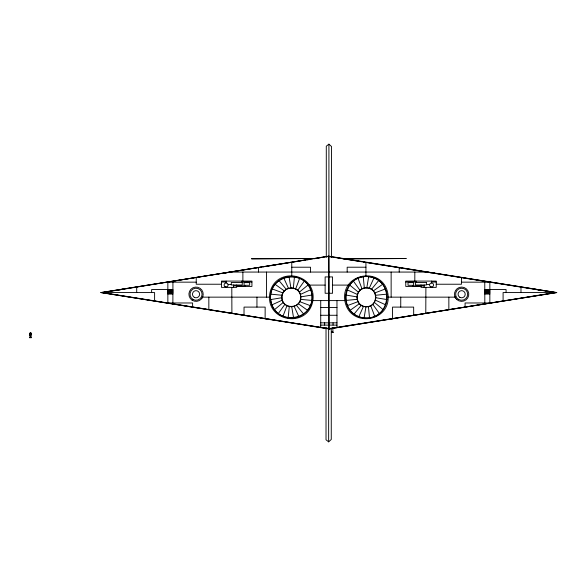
<?xml version="1.0" encoding="UTF-8"?>
<svg xmlns="http://www.w3.org/2000/svg" width="586" height="586" viewBox="0 0 586 586"><rect width="100%" height="100%" fill="white"/><g stroke="black" fill="none" stroke-linecap="round" stroke-linejoin="round"><path stroke-width="0.88" d="M172.87 303.775L172.936 282.159M425.788 313.21L425.897 287.382M270.651 299.585C267.414 272.79 309.276 268.161 311.972 295.014C315.209 321.809 273.347 326.439 270.651 299.585L281.859 297.725C280.862 285.602 300.684 284.715 300.765 296.882C301.768 308.998 281.947 309.884 281.859 297.725M312.88 300.596C316.858 272.373 274.38 265.883 269.743 294.004C265.766 322.227 308.243 328.717 312.88 300.596L344.81 300.596C349.446 328.717 391.924 322.227 387.954 294.004C383.31 265.883 340.832 272.373 344.81 300.596M30.743 332.665C30.809 332.357 31.234 334.643 30.018 335.067M29.959 337.697L29.967 333.954M29.871 337.683L30.318 337.067A1.846 1.846 0 0 0 30.34 336.679C30.516 334.32 30.838 339.14 31.131 337.683M410.449 282.635L410.478 282.005M30.567 333.859L30.164 332.562L30.816 332.658M288.173 317.846L289.272 306.537M293.352 288.063L294.45 276.753M30.252 337.529L29.871 337.77M31.153 333.991L31.036 334.364M30.465 333.515L30.311 332.973L30.509 333.573M31.27 333.822L31.27 334.203M244.003 315.407L244.047 307.101L265.158 307.101L265.114 318.784L266.711 318.769M366.799 287.851C378.959 287.931 378.08 307.753 365.957 306.749C353.798 306.668 354.684 286.847 366.799 287.851L368.667 276.643C395.513 279.332 390.884 321.201 364.096 317.956C337.243 315.268 341.872 273.406 368.667 276.643M364.096 317.956L365.957 306.749M31.051 334.796L31.073 334.262M29.842 335.404L29.842 334.635M282.965 316.33L286.95 305.694M295.674 288.905L299.666 278.269M30.684 333.522L30.794 333.09L30.553 333.383M369.231 288.283L373.934 277.94M358.83 316.667L363.525 306.317M202.024 298.171L202.837 296.494M278.321 313.525L284.928 304.281A9.464 9.464 0 0 1 288.459 288.283L283.756 277.94A20.781 20.781 0 0 0 278.321 313.525A20.781 20.781 0 0 0 311.862 300.442A20.781 20.781 0 0 0 283.756 277.94M297.695 290.319L304.302 281.075M31.073 337.529L31.08 334.731M371.473 289.33L378.688 280.555M354.076 314.052L361.291 305.277A9.464 9.464 0 0 0 375.831 297.725L387.038 299.585A20.781 20.781 0 0 1 354.076 314.052A20.781 20.781 0 0 1 358.031 278.269A20.781 20.781 0 0 1 387.038 299.585M328.827 256.177L102.682 292.568L328.563 328.643L556.7 292.568L328.863 256.177L100.99 292.568L328.827 328.958M328.863 328.958L555.008 292.568L328.563 256.492L328.863 328.958L556.7 292.568L433.157 272.981L434.314 273.017M31.358 334.665L31.629 334.137L30.846 333.156M326.021 327.647L326.021 439.8L328.643 441.837L331.266 439.463L331.266 328.702M274.563 309.606L283.338 302.391M299.285 292.209L308.06 284.994M331.537 257.298L331.537 146.537L328.914 144.163L326.292 146.2L326.292 257.122M31.029 334.943L30.553 335.111M373.363 290.912L382.599 284.305M350.157 310.294L359.401 303.687M332.987 331.844L332.775 328.014L331.896 328.219M30.128 333.156L29.974 333.236A0.806 0.806 0 0 0 29.732 333.441L29.549 333.903A6.717 6.71 -90 0 1 29.417 334.291L29.476 335.155M271.948 304.852L282.291 300.157M300.332 294.45L310.675 289.748M374.776 292.941L385.412 288.949M347.344 305.65L357.987 301.658M332.152 332.555L333.302 332.416L332.643 332.46M271.289 265.7L275.72 264.66M223.867 273.457L231.719 271.684M117.303 290.319L124.32 288.839M103.407 292.597L100.99 292.568L261.305 267.15M332.145 328.219L333.559 327.926L332.416 327.926M300.765 296.882L311.972 295.014M332.716 331.918L332.072 332.006M326.292 256.58L329.127 256.492L329.127 328.643M263.099 266.872L290.898 262.462M292.692 262.176L301.658 260.755M303.453 260.47L305.247 260.184M307.042 259.906L309.73 259.473M314.213 258.763L320.491 257.767M322.285 257.488L324.08 257.203M325.875 256.917L327.669 256.631M328.643 328.929L331.266 328.578M332.321 331.962L331.691 332.02M375.619 295.263L386.928 294.157M345.835 300.442L357.145 299.336M185.008 305.987L186.07 305.885M223.383 273.017L224.533 272.981M431.574 282.034L436.226 282.005M426.41 284.488L429.633 284.474M553.177 292.575L556.7 292.568M291.762 267.216L310.521 267.216L310.521 272.065M365.928 267.216L347.176 267.216L347.176 272.065M231.06 272.065L328.563 272.065M329.127 272.065L426.637 272.065M328.563 276.922L325.135 276.922L325.135 293.271L328.563 293.271M329.127 276.922L332.555 276.922L332.555 293.271L329.127 293.271M251.929 282.005L241.637 282.005L241.637 281.09M405.768 282.005L416.06 282.005L416.06 281.09M196.237 282.159L167.852 282.159L167.852 302.977L192.604 302.977L192.604 306.932M461.46 282.159L489.845 282.159L489.845 302.977L465.086 302.977L465.086 306.932M221.471 284.232L196.237 284.232L196.237 277.625M436.226 284.232L461.46 284.232L461.46 277.625M309.291 285.096L325.135 285.096M332.555 285.096L348.399 285.096M233.514 285.902L245.051 285.902L245.051 286.429M424.176 285.902L412.639 285.902L412.639 286.429M236.7 286.429L251.929 286.429L251.929 281.09L221.471 281.09L221.471 287.382L236.7 287.382L236.7 284.994M420.997 286.429L405.768 286.429L405.768 281.09L436.226 281.09L436.226 287.382L420.997 287.382L420.997 284.994M172.914 289.535L151.627 289.535L151.627 292.568M484.783 289.535L506.07 289.535L506.07 292.568M167.852 290.165L172.914 290.165M484.783 290.165L489.845 290.165M167.852 290.803L172.907 290.803M484.783 290.803L489.845 290.803M167.852 291.425L172.907 291.425M484.783 291.425L489.845 291.425M106.359 291.982L107.883 291.982M167.852 292.04L172.907 292.04M484.79 292.04L489.845 292.04M549.807 291.982L551.331 291.982M102.682 292.568L154.601 292.568L154.601 300.86M555.008 292.568L503.096 292.568L503.096 300.86M167.852 292.685L172.907 292.685M489.845 292.685L484.79 292.685L484.79 293.271L489.845 293.271M167.852 293.271L172.899 293.271M167.852 294.062L172.899 294.062M484.79 294.062L489.845 294.062M202.522 297.146L269.677 297.146M388.013 297.146L455.175 297.146M320.725 307.525L328.563 307.525M329.127 307.525L336.972 307.525M320.725 315.275L328.563 315.275M329.127 315.275L336.972 315.275M320.725 322.835L328.563 322.835M329.127 322.835L336.972 322.835M320.725 325.113L328.563 325.113M329.127 325.113L336.972 325.113M326.021 328.182L327.772 328.182M221.471 282.005L226.115 282.034M228.064 284.474L231.28 284.488M390.979 318.769L392.576 318.784L392.539 307.101L413.65 307.101L413.687 315.407M471.62 305.885L472.682 305.987M270.769 294.157L282.071 295.263M284.928 304.281A9.464 9.464 0 0 0 300.552 299.336L311.862 300.442M330.028 256.631L331.822 256.917M333.61 257.203L335.404 257.488M337.199 257.767L343.477 258.763M347.959 259.473L361.416 261.605M363.21 261.891L365.005 262.176M366.792 262.462L432.263 272.842M100.99 292.568L328.563 328.643M345.718 295.014L356.925 296.882M533.377 288.839L540.395 290.319M425.971 271.684L431.208 272.864M381.969 264.66L386.408 265.7M272.278 288.949L282.913 292.941M299.71 301.658L310.346 305.65M375.399 300.157L385.742 304.852M347.015 289.748L357.357 294.45M275.09 284.305L284.335 290.912M298.296 303.687L307.533 310.294M374.351 302.391L383.127 309.606M349.63 284.994L358.405 292.209M279.002 280.555L286.224 289.33M296.406 305.277L303.621 314.052M372.762 304.281L379.369 313.525M353.387 281.075L359.994 290.319M454.853 296.494L455.674 298.171M294.165 306.317L298.867 316.667M370.74 305.694L374.732 316.33M358.031 278.269L362.016 288.905A9.464 9.464 0 0 0 361.291 305.277M29.857 333.961L29.886 334.481M289.03 276.643L290.89 287.851M291.733 306.749L293.593 317.956M368.418 306.537L369.517 317.846M363.239 276.753L364.338 288.063M247.211 282.005L247.241 282.635M231.8 287.382L231.902 313.21M484.761 282.159L484.82 303.775M520.983 286.862L520.983 292.568M448.854 297.146L448.854 309.525M431.574 281.09L431.574 282.979M431.574 287.001L431.574 287.382M424.176 284.994L424.176 287.382M416.529 285.902L416.529 286.429M414.815 272.065L414.815 281.09M400.743 297.146L400.743 307.101M399.213 267.685L399.213 272.065M391.14 272.065L391.14 297.146M365.928 262.367L365.928 275.669M336.972 300.596L336.972 327.662M333.046 322.835L333.046 325.113M328.914 144.163L328.914 256.001M328.643 328.182L328.643 441.837M324.644 322.835L324.644 325.113M320.725 300.596L320.725 327.662M291.762 262.367L291.762 275.669M266.549 272.065L266.549 297.146M258.477 267.685L258.477 272.065M256.946 297.146L256.946 307.101M242.882 272.065L242.882 281.09M241.168 285.902L241.168 286.429M233.514 284.994L233.514 287.382M226.115 281.09L226.115 282.979M226.115 287.001L226.115 287.382M208.843 297.146L208.843 309.525M136.706 286.862L136.706 292.568M288.459 288.283A9.464 9.464 0 0 1 300.552 299.336M362.016 288.905A9.464 9.464 0 0 1 375.831 297.725M314.081 258.536L251.584 258.8L314.081 258.536M406.105 258.536L343.608 258.8L406.105 258.536M242.26 282.452L231.28 282.452L231.28 284.994L242.26 284.994L242.26 282.452M426.41 282.452L415.43 282.452L415.43 284.994L426.41 284.994L426.41 282.452M249.68 282.635L244.076 282.635L244.076 285.301L249.68 285.301L249.68 282.635M413.613 282.635L408.01 282.635L408.01 285.301L413.613 285.301L413.613 282.635M192.113 300.193A7.157 7.157 0 0 0 203.195 294.663A7.157 7.157 0 0 0 192.86 287.829A7.157 7.157 0 0 0 192.113 300.193M194.266 297.322A3.575 3.575 0 0 0 199.628 294.231A3.575 3.575 0 0 0 194.266 291.132A3.575 3.575 0 0 0 194.266 297.322M193.036 299.453A6.036 6.036 0 0 0 202.089 294.231A6.036 6.036 0 0 0 193.036 289.008A6.036 6.036 0 0 0 193.036 299.453M225.112 286.737A2.014 2.014 0 0 0 228.13 284.994A2.014 2.014 0 0 0 225.112 283.25A2.014 2.014 0 0 0 225.112 286.737M458.626 299.453A6.036 6.036 0 0 0 467.672 294.231A6.036 6.036 0 0 0 458.626 289.008A6.036 6.036 0 0 0 458.626 299.453M459.849 297.322A3.575 3.575 0 0 0 465.211 294.231A3.575 3.575 0 0 0 459.849 291.132A3.575 3.575 0 0 0 459.849 297.322M456.897 299.585A7.157 7.157 0 0 0 468.646 295.659A7.157 7.157 0 0 0 459.373 287.448A7.157 7.157 0 0 0 456.897 299.585M430.571 286.737A2.014 2.014 0 0 0 433.581 284.994A2.014 2.014 0 0 0 430.571 283.25A2.014 2.014 0 0 0 430.571 286.737"/></g></svg>
